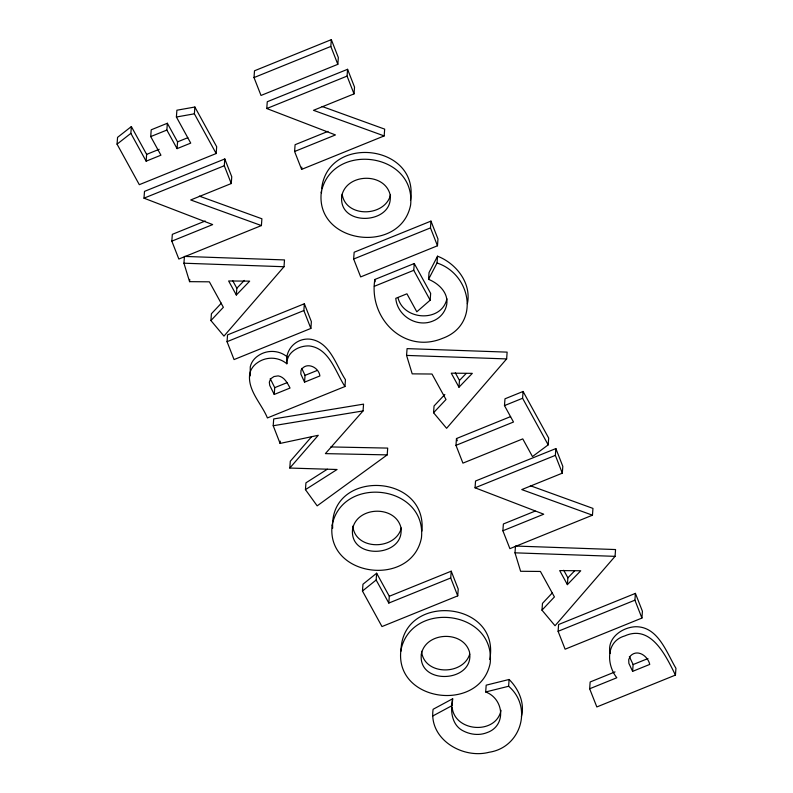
<?xml version="1.0" encoding="UTF-8"?>
<svg xmlns="http://www.w3.org/2000/svg" width="793" height="793" viewBox="0 0 793 793"><rect width="100%" height="100%" fill="white"/><g stroke="black" fill="none" stroke-linecap="round" stroke-linejoin="round"><path stroke-width="1.19" d="M321.443 193.066L321.542 190.885M321.641 188.714C327.737 133.65 419.715 144.346 410.487 200.292M401.01 651.172C401.496 591.727 500.968 600.39 489.747 659.469M421.945 531.082C427.328 472.44 329.164 469.109 332.683 528.168M509.116 679.472L508.62 686.262C533.124 707.178 520.912 747.502 489.241 752.23C462.686 759.317 428.646 739.165 433.107 709.279L452.664 698.752C450.087 710.469 451.554 725.536 463.776 731.176C470.983 734.744 479.606 735.636 487.15 732.563C506.608 725.754 504.051 698.811 485.683 691.962L486.188 685.162L509.116 679.472C518.632 688.919 525.016 703.084 521.398 716.505M117.057 144.157L117.562 137.367L131.36 126.563L146.636 154.387L146.14 161.177L160.929 155.19L150.72 136.594L151.215 129.804L167.353 123.262L177.563 141.858L177.067 148.648L190.726 143.107L176.393 117.007L176.898 110.217L194.87 107.025L216.677 146.735L216.182 153.525L139.31 184.68L117.057 144.157L130.855 133.353L131.36 126.563M261.403 225.569L178.841 259.033L171.833 241.141L212.683 224.588L143.989 198.171L144.495 191.381L224.806 158.957L231.754 176.75L231.259 183.54L190.716 199.965L261.403 225.569L261.898 218.779L199.33 196.109M177.067 148.648L166.857 130.062L167.353 123.262M171.833 241.141L172.329 234.351L205.238 221.009M216.182 153.525L194.374 113.815L194.87 107.025M210.918 320.55L223.368 307.307L209.372 281.822L189.567 281.654L183.936 263.207L184.432 256.417L284.499 259.926L284.003 266.726L223.973 336.113L210.918 320.55L211.414 313.75L221.376 303.164M189.567 281.654L189.725 279.394M231.259 183.54L224.3 165.747L224.806 158.957M227.046 341.684L227.541 334.894L304.363 303.759L311.371 321.651L310.866 328.441L234.054 359.576L227.046 341.684L303.858 310.549L304.363 303.759M236.334 295.006L228.632 280.98L249.686 281.138L236.334 295.006L236.839 288.216L232.686 280.663M254.008 77.575L254.503 70.785L331.325 39.65L338.333 57.542L337.828 64.332L261.016 95.457L254.008 77.575L330.82 46.44L331.325 39.65M384.169 135.92L301.608 169.385L294.599 151.493L335.459 134.939L266.765 108.532L267.261 101.732L347.572 69.308L354.53 87.101L354.025 93.891L313.493 110.316L384.169 135.92L384.674 129.13L322.097 106.47M274.239 394.448L269.739 385.408L269.323 382.157L270.641 378.836L273.991 376.536L278.174 375.872C284.409 376.943 287.393 382.989 290.04 388.045L274.239 394.448L274.735 387.648L270.235 378.618M387.202 454.885L317.17 505.855L305.444 489.638L337.055 469.506L289.792 468.048L318.261 435.288L280.098 443.426L273.208 425.732L273.704 418.942L363.551 404.133L363.055 410.923L325.378 453.626L387.202 454.885L387.698 448.095L330.82 446.935M294.599 151.493L295.095 144.703L328.015 131.36M280.098 443.426L280.266 441.156M286.848 363.779C284.657 350.02 295.809 337.996 309.647 339.126C329.918 341.466 335.974 365.325 345.451 379.718L344.955 386.518L267.41 417.941C261.611 403.637 247.267 390.305 249.745 373.721A21.302 18.576 4.2 0 1 257.923 362.371C266.735 356.374 278.67 356.87 286.848 363.779C286.719 352.221 298.763 345.53 309.151 345.926C329.422 348.266 335.479 372.115 344.955 386.518M301.608 169.385L301.776 167.115M289.792 468.048L290.288 461.258L311.639 436.685M304.552 382.157L300.815 374.018L301.003 370.311C305.929 361.281 318.845 366.901 319.886 375.941L304.552 382.157L305.047 375.367L301.746 368.349M305.444 489.638L305.939 482.838L327.35 469.198M354.025 93.891L347.076 76.108L347.572 69.308M353.658 259.024L354.154 252.233L430.966 221.108L437.974 238.99L437.478 245.78L360.666 276.916L353.658 259.024L430.47 227.898L430.966 221.108M437.528 256.198L437.032 262.989C471.607 274.378 480.38 324.684 442.524 338.353C403.994 354.382 368.448 318.191 374.851 279.483L414.253 263.524L430.658 293.39L430.163 300.18L416.811 311.808L406.928 293.806L395.776 298.327C397.273 315.812 416.721 327.816 432.879 321.046C439.927 318.32 445.369 312.036 446.707 304.562C448.689 292.766 438.559 283.398 428.537 279.334L429.043 272.544L437.528 256.198C456.094 263.345 471.716 283.101 467.394 303.65M451.217 571.188L458.225 589.07L457.73 595.87L381.978 626.559L362.46 591.023L362.966 584.233L376.645 573.22L389.304 596.277L388.808 603.067L450.721 577.978L451.217 571.188L389.304 596.277M388.808 603.067L376.15 580.01L376.645 573.22M433.563 412.747L446.003 399.513L432.007 374.028L412.201 373.86L406.571 355.413L407.077 348.623L507.133 352.132L506.638 358.922L446.608 428.309L433.563 412.747L434.058 405.957L444.843 394.488M430.163 300.18L413.758 270.314L414.253 263.524M458.978 387.212L451.267 373.176L472.331 373.344L458.978 387.212L459.474 380.422L455.331 372.859M455.975 445.339L513.497 422.025L504.477 405.6L504.982 398.81L523.083 391.464L548.677 438.073L548.181 444.863L532.47 456.57L522.756 438.886L462.924 463.132L455.975 445.339L456.471 438.549L510.613 416.603M452.664 698.752L452.169 705.542L432.601 716.079M592.46 515.192L509.899 548.657L502.881 530.765L543.74 514.201L475.047 487.794L475.542 481.004L555.863 448.58L562.812 466.363L562.316 473.163L521.774 489.588L592.46 515.192L592.956 508.402L530.388 485.732M502.881 530.765L503.386 523.975L535.156 511.089M548.181 444.863L522.587 398.264L523.083 391.464M541.976 610.164L554.416 596.931L540.42 571.446L520.614 571.277L514.994 552.83L515.49 546.04L615.556 549.549L615.061 556.349L555.031 625.736L541.976 610.164L542.471 603.374L552.434 592.787M562.316 473.163L555.358 455.37L555.863 448.58M558.103 631.307L558.599 624.517L635.411 593.382L642.419 611.274L641.924 618.064L565.112 649.199L558.103 631.307L634.915 600.172L635.411 593.382M567.391 584.629L559.689 570.593L580.744 570.762L567.391 584.629L567.887 577.839L563.744 570.276M610.184 653.531C606.407 638.325 622.069 627.204 635.728 626.728C658.2 626.539 666.546 652.609 675.943 668.301L675.438 675.091L596.832 706.95L589.655 688.77L590.151 681.98L615.051 671.889M632.616 671.354L628.869 663.364L628.72 659.637L630.395 655.98C637.522 648.605 647.97 656.089 649.745 664.415L632.616 671.354L633.121 664.564L629.364 656.574M501.027 710.32C496.071 735.042 454.567 732.108 452.129 707.217M446.905 298.822C441.711 322.503 404.004 320.709 398.126 298.237M390.523 195.048C384.684 217.113 345.589 217.956 342.16 194.186M401.347 527.969C395.42 550.511 355.234 550.679 352.826 526.126M469.714 654.166C462.963 675.844 423.888 675.388 421.569 651.311M428.537 279.334L437.032 262.989M236.839 288.216L244.343 280.415M459.474 380.422L466.155 373.483M567.887 577.839L574.568 570.901M362.46 591.023L376.15 580.01M150.72 136.594L166.857 130.062M146.636 154.387L159.155 149.312M177.563 141.858L187.812 137.704M374.355 286.283L413.758 270.314M274.735 387.648L287.155 382.623M305.047 375.367L317.101 370.49M504.477 405.6L522.587 398.264M633.121 664.564L647.96 658.547M589.655 688.77L616.815 677.757C606.397 664.663 605.753 641.309 624.795 635.917C651.36 623.962 666.239 656.614 675.438 675.091M266.765 108.532L347.076 76.108M143.989 198.171L224.3 165.747M475.047 487.794L555.358 455.37M485.683 691.962L508.62 686.262M176.393 117.007L194.374 113.815M273.208 425.732L363.055 410.923M183.936 263.207L284.003 266.726M406.571 355.413L506.638 358.922M514.994 552.83L615.061 556.349M287.344 356.979C279.176 350.08 267.231 349.584 258.419 355.581A21.302 18.576 4.2 0 0 250.251 366.921L250.211 375.902M130.855 133.353L146.14 161.177M634.915 600.172L641.924 618.064M430.47 227.898L437.478 245.78M330.82 46.44L337.828 64.332M456.471 438.549L457.343 440.769M450.721 577.978L457.73 595.87M303.858 310.549L310.866 328.441M374.851 279.483L375.069 281.783M321.294 192.233C315.188 244.422 400.752 254.969 410.615 204.951C416.047 152.058 331.573 141.501 321.294 192.233M332.118 525.164C326.012 577.344 411.587 587.9 421.44 537.872C426.882 484.979 342.407 474.422 332.118 525.164M400.871 650.349C394.755 702.529 480.33 713.085 490.193 663.057C495.625 610.164 411.151 599.607 400.871 650.349M341.773 196.01C337.917 227.849 395.737 224.429 389.878 193.76C383.396 171.962 346.095 173.627 341.773 196.01M352.598 528.941C348.742 560.78 406.561 557.35 400.703 526.691C394.22 504.883 356.929 506.558 352.598 528.941M421.351 654.116C417.495 685.965 475.314 682.535 469.456 651.866C462.973 630.068 425.672 631.743 421.351 654.116"/></g></svg>
